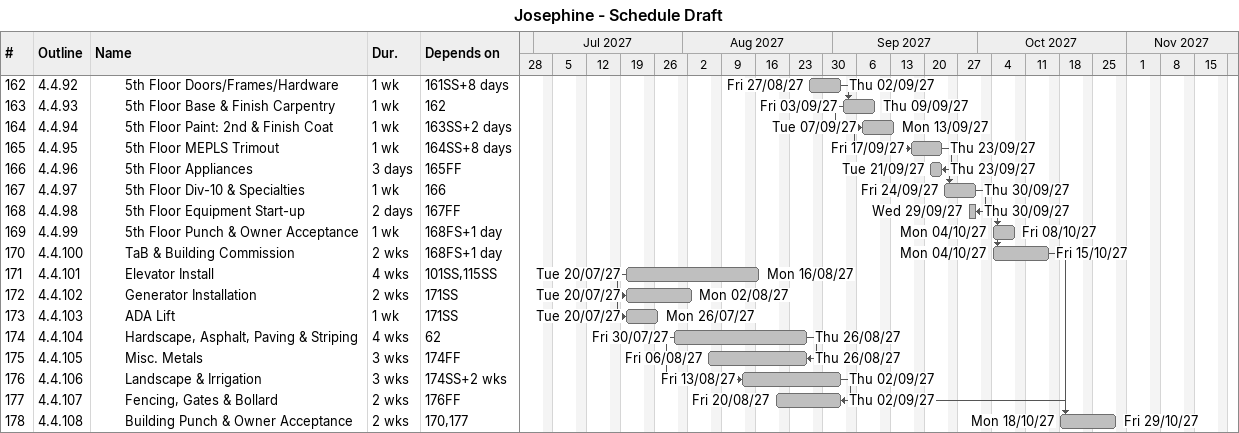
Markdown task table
Josephine - Schedule Draft

| ID | WBS | Task | Duration | Start | Finish | Predecessors |
|---|---|---|---|---|---|---|
| 162 | 4.4.92 | 5th Floor Doors/Frames/Hardware | 1w | 2027-08-27 | 2027-09-02 | 161SS+8d |
| 163 | 4.4.93 | 5th Floor Base & Finish Carpentry | 1w | 2027-09-03 | 2027-09-09 | 162 |
| 164 | 4.4.94 | 5th Floor Paint: 2nd & Finish Coat | 1w | 2027-09-07 | 2027-09-13 | 163SS+2d |
| 165 | 4.4.95 | 5th Floor MEPLS Trimout | 1w | 2027-09-17 | 2027-09-23 | 164SS+8d |
| 166 | 4.4.96 | 5th Floor Appliances | 3d | 2027-09-21 | 2027-09-23 | 165FF |
| 167 | 4.4.97 | 5th Floor Div-10 & Specialties | 1w | 2027-09-24 | 2027-09-30 | 166 |
| 168 | 4.4.98 | 5th Floor Equipment Start-up | 2d | 2027-09-29 | 2027-09-30 | 167FF |
| 169 | 4.4.99 | 5th Floor Punch & Owner Acceptance | 1w | 2027-10-04 | 2027-10-08 | 168FS+1d |
| 170 | 4.4.100 | TaB & Building Commission | 2w | 2027-10-04 | 2027-10-15 | 168FS+1d |
| 171 | 4.4.101 | Elevator Install | 4w | 2027-07-20 | 2027-08-16 | 101SS, 115SS |
| 172 | 4.4.102 | Generator Installation | 2w | 2027-07-20 | 2027-08-02 | 171SS |
| 173 | 4.4.103 | ADA Lift | 1w | 2027-07-20 | 2027-07-26 | 171SS |
| 174 | 4.4.104 | Hardscape, Asphalt, Paving & Striping | 4w | 2027-07-30 | 2027-08-26 | 62 |
| 175 | 4.4.105 | Misc. Metals | 3w | 2027-08-06 | 2027-08-26 | 174FF |
| 176 | 4.4.106 | Landscape & Irrigation | 3w | 2027-08-13 | 2027-09-02 | 174SS+2w |
| 177 | 4.4.107 | Fencing, Gates & Bollard | 2w | 2027-08-20 | 2027-09-02 | 176FF |
| 178 | 4.4.108 | Building Punch & Owner Acceptance | 2w | 2027-10-18 | 2027-10-29 | 170, 177 |
